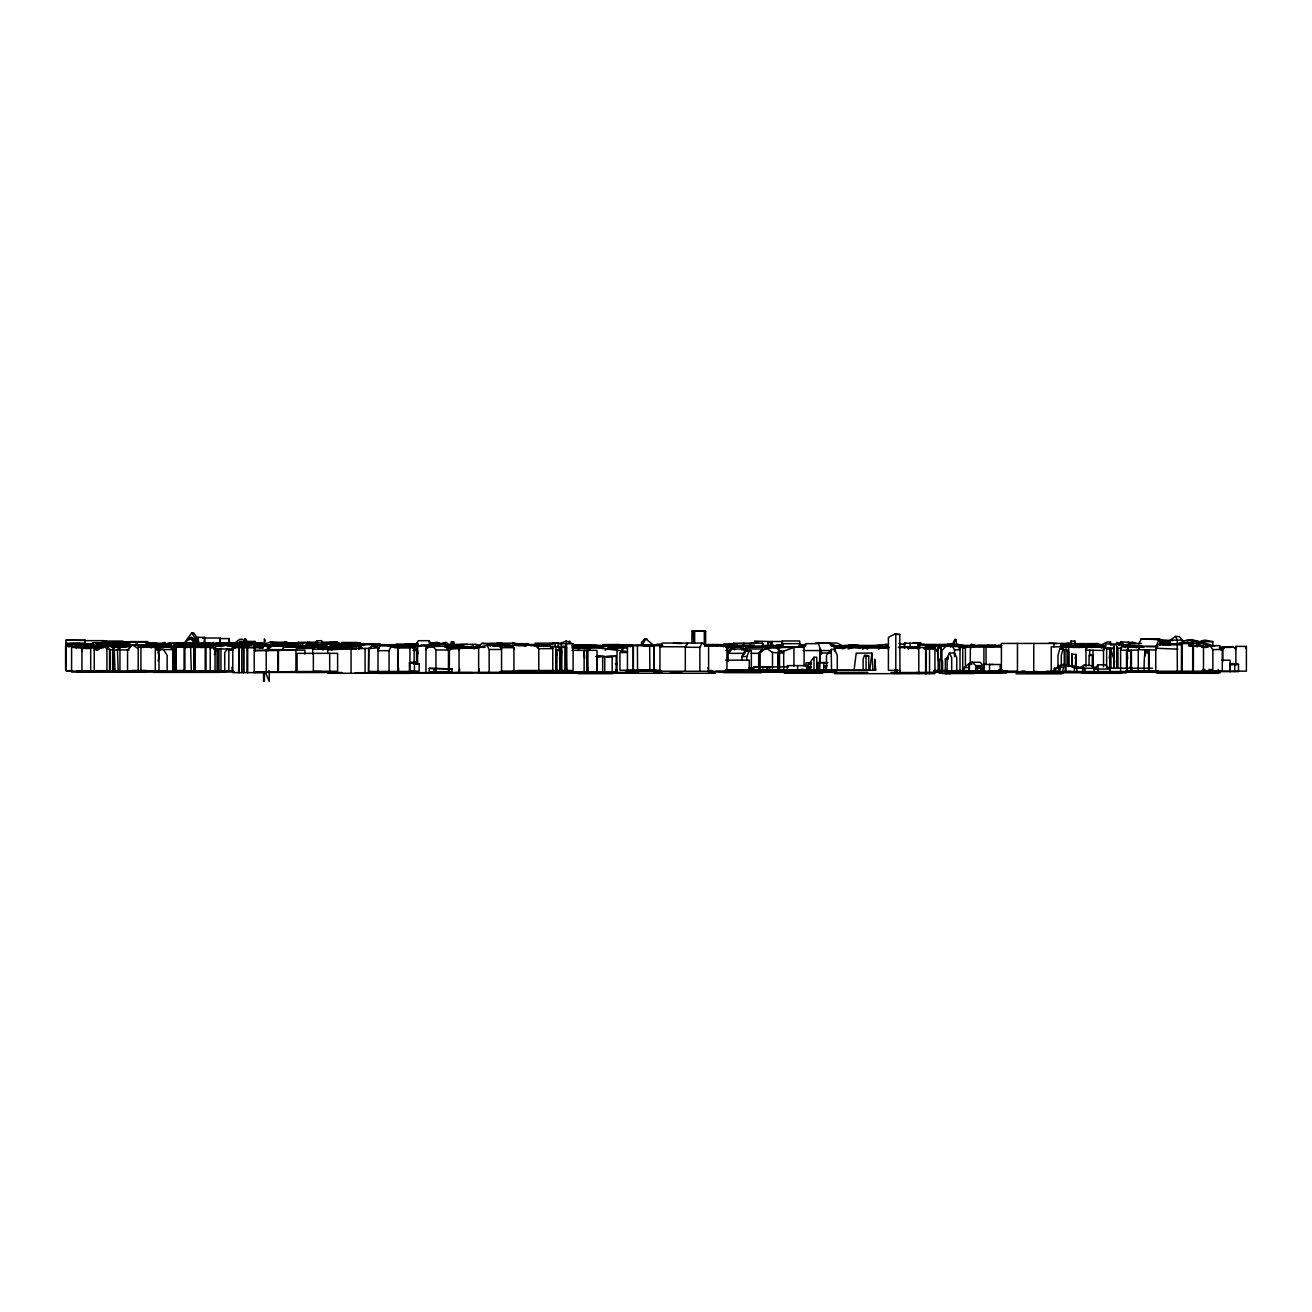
<?xml version="1.0" encoding="UTF-8"?>
<svg xmlns="http://www.w3.org/2000/svg" width="1312" height="1312" viewBox="0 0 1312 1312"><rect width="100%" height="100%" fill="white"/><g stroke="black" fill="none" stroke-linecap="round" stroke-linejoin="round"><path stroke-width="1.5" d="M559.994 670.481L559.994 649.916L555.976 649.916L555.976 670.481L555.976 646.586L548.744 646.308M1092.994 666.922L1092.994 655.032L1089.042 655.032L1089.042 664.938M1114.118 648.571L1110.624 648.62L1110.608 667.628L1110.608 648.522L1114.708 661.92M1117.611 648.538L1117.611 667.611L1117.611 648.161L1120.612 648.177L1122.941 643.995L1128.468 646.816M1130.206 666.512L1131.338 672.236L1131.338 651.228L1126.516 651.228L1126.516 672.236M566.062 666.594L566.489 647.16L565.98 646.16L555.222 646.947L560.388 647.16L559.027 649.916M918.236 647.308L918.351 643.306M84.804 644.077L84.919 640.65L103.845 640.65L103.73 643.848M194.471 651.244L193.782 670.99L193.782 647.374L199.162 647.324M65.862 667.677L65.994 640.207L85.182 640.338L65.994 640.207M65.862 643.405L79.884 643.356L79.753 646.537M84.804 643.421L84.919 640.207M67.125 646.603L67.256 643.356L67.634 645.455L71.488 645.455M743.838 646.882L743.92 643.142L743.625 646.586M762.452 646.652L762.649 643.142L733.703 643.224L733.096 646.455L732.391 644.684M516.797 645.422L516.862 644.159L516.928 645.438M559.519 657.394L560.388 670.481L561.602 651.047M250.986 644.389L242.654 644.422L251.838 644.405M95.645 643.782L126.001 643.077M219.94 642.568L220.301 638.583L229.223 638.583L229.584 644.176M219.875 643.011L220.367 638.009L202.622 638.009M228.846 642.585L229.223 638.583M961.68 671.892L1110.05 671.842L1110.05 669.022L1105.147 664.725L1098.177 664.823L1097.783 671.842M205.279 644.225L204.59 637.37L198.079 637.37L197.407 643.962L197.407 641.83L191.109 637.337L188.912 639.994M203.934 643.864L204.59 637.37M285.721 643.831L286.639 642.224L271.617 642.224M337.2 643.503L337.397 642.109L332.182 642.158L331.362 643.503L339.054 643.503L337.397 642.109M158.178 661.1L158.998 655.328L157.834 652.031M1109.247 658.116L1110.624 648.62L1107.312 648.587M105.813 642.65L106.206 641.06L102.172 641.06M209.182 647.242L212.642 647.128L215.053 648.964L215.053 671.137M479.323 669.022L478.65 672.908L478.65 647.324L487.08 645.324L502.824 645.373M854.063 670.301L856.211 653.163L871.906 653.097L869.741 670.301M459.725 669.087L459.052 672.908L459.052 648.276L478.65 648.276M214.381 654.573L215.053 650.9L218.005 650.867L218.005 671.137M771.964 641.519L772.735 646.603L771.964 641.519L782.182 641.519L782.657 644.946M81.934 650.932L82.426 648.21L84.083 647.439L92.857 647.439M397.487 647.275L392.075 645.947L372.362 645.799L368.672 648.587L368.377 671.449L414.116 671.449M1075.168 658.411L1075.971 654.442L1071.74 654.081L1071.74 666.234M264.368 677.533L263.564 681.322L263.564 671.875M801.386 647.111L805.847 643.651L816.818 643.716L818.262 642.749L819.934 648.341L819.36 670.252M647.013 638.895L644.487 639.223L641.338 642.7L642.191 645.078L645.865 638.895L652.31 644.192M751.35 650.867L746.495 650.867L751.35 650.867L751.35 671.367L741.952 671.367M1064.229 663.577L1064.229 649.473L1059.768 648.997L1057.964 655.524L1057.964 667.595M1063.081 648.997L1061.293 655.492L1061.293 665.578M581.495 645.028L572.918 645.455M805.355 645.307L805.847 643.651M243.294 642.831L244.573 638.632L246.082 639.092L247.246 642.88M938.392 670.498C941.786 665.118 931.684 643.684 943.705 646.324M938.392 649.243L939.326 646.324M933.504 649.243L934.472 646.275L943.656 646.16M1145.343 654.786L1146.934 649.916L1149.181 654.294C1143.375 639.075 1144.064 671.039 1144.261 672.252M1071.691 666.512L1082.826 668.038L1064.458 664.479L1062.31 671.941M1064.458 664.479L1061.605 664.479L1059.243 671.941M168.576 645.307C167.559 647.013 171.101 641.765 166.69 643.848L164.771 646.373L166.591 645.914L156.915 645.914M169.773 647.078L170.888 644.044L170.888 645.996M1155.692 647.948L1159.086 638.731L1160.267 639.272L1160.267 645.242M1139.357 647.078L1138.258 650.047L1120.612 650.244L1122.252 646.291L1144.08 647.144L1128.402 646.816L1128.451 645.291L1129.845 645.635C1124.728 646.439 1139.078 642.995 1136.225 647.849M788.332 666.906L753.892 666.791L753.892 670.596L816.753 670.662L816.753 657.23L813.981 657.263L810.586 661.674L810.586 670.317L868.774 670.317L868.724 656.033L867.216 655.426L864.559 655.426L863.116 659.149L863.116 670.317L866.051 670.137M1082.826 668.333L1084.089 665.151L1090.994 665.578L1096.717 668.333L1077.644 668.234M940.294 658.837L939.294 661.314L939.294 673.171L942.59 673.171L942.59 661.314L940.294 658.837L941.294 661.314L941.294 673.171M947.346 659.067L948.1 657.181L945.329 659.067L945.329 673.745L950.314 673.745M166.263 643.585L147.731 642.749M746.807 660.248L746.807 656.541L749.529 650.129M105.895 642.536L126.313 641.781L125.952 642.536M380.07 645.865L378.004 650.703L389.057 650.637L391.402 645.865L397.7 647.669L397.7 671.449M276.455 645.963L271.026 644.504M315.175 644.044L316.569 640.896L321.555 640.682L323.047 644.044M501.807 643.7L508.794 644.028L510.745 646.094L504.136 646.094M1137.914 646.127L1141.243 638.731L1159.086 638.731M949.429 644.668C959.515 644.848 935.817 644.52 946.362 644.799M1119.12 645.389L1120.71 641.896L1132.945 642.503M845.781 645.914L833.071 646.045M952.315 644.618L954.742 639.42L955.792 639.42L956.924 645.406M953.365 644.602L955.792 639.42M1129.009 646.291L1127.172 650.194L1127.172 672.236M1087.73 646.39L1085.959 650.129L1103.54 650.473L1105.491 646.39L1087.73 646.39L1091.387 647.587M949.396 652.933L947.116 657.656L947.116 672.269L956.76 672.269L956.76 657.656L954.464 652.933L949.396 652.933L951.692 657.656L951.692 672.269M699.87 671.334L699.87 647.341L702.1 643.06L708.595 645.832L704.626 646.111M244.13 646.832L246.066 643.749M1138.258 649.67L1140.079 646.193L1157.692 646.193L1155.774 650.014L1138.258 649.67L1138.258 672.252M694.655 642.814L694.655 631.072L696 631.22L694.966 631.17M124.689 645.324L126.592 641.748L141.188 641.748M780.492 646.718L782.116 643.667L800.189 643.667L803.042 647.702M798.565 646.718L800.189 643.667M1114.118 648.144L1103.54 648.095L1103.54 666.758M1155.774 672.252L1155.774 648.243L1157.66 644.782L1180.406 644.782M1103.54 648.095L1105.803 643.995L1122.941 643.995M1149.181 649.883L1149.181 672.252M1218.454 671.154L1246.4 671.154L1246.4 646.39L1235.871 646.39L1235.051 648.899M1095.848 646.34L1097.422 643.569L1104.852 646.029M105.026 646.668L106.026 644.881L109.503 645.176M110.716 645.75L107.223 646.111L107.797 644.881M1245.432 648.046L1246.4 646.39M927.469 646.619L928.798 645.438L924.763 645.438M685.323 671.334L685.323 646.816L687.554 643.044L685.323 647.226L699.87 647.341M307.172 643.274L307.795 642.175M416.74 643.323L418.413 640.699L429.09 640.699L430.779 643.323M69.028 646.931L70.832 644.159L89.232 645.028L88.314 645.11M450.951 648.653L470.188 648.046L450.951 648.653L449.36 651.08L449.36 672.908M97.203 648.407L99.171 645.389L112.668 645.389L111.372 645.258M743.756 650.572L745.856 647.39L804.092 646.718L804.092 665.938M917.777 649.014L920.483 644.897L948.822 645.127M1219.274 647.898L1220.144 646.603M615.213 646.603L615.82 645.701M841.779 648.456L843.846 645.406L879.827 645.438L885.6 647.357L881.303 646.816M281.916 650.342L284.392 646.701L303.777 647.275M525.981 643.618L524.39 645.93L525.981 645.307L525.981 643.618L527.785 643.618L525.948 646.193M298.841 646.701L296.463 650.194L286.803 650.293M862.738 649.374L863.87 647.751L868.921 647.095L885.157 647.078M1061.966 665.561L1058.423 665.561L1054.258 671.547L1158.496 671.482M425.957 649.686L428.073 646.685L445.539 646.144L448.458 650.014L435.945 649.965L433.058 646.144M878.728 649.374L879.876 647.751L885.059 647.095M255.135 641.535L255.233 643.323L254.79 642.011L239.44 641.535L254.987 641.371L255.397 643.323M644.618 646.439L645.57 645.094L659.395 644.799L645.57 645.094M934.078 649.014L937.03 644.897L938.834 648.259M211.757 644.635L213.348 642.388L210.428 645.389M99.253 648.39L100.975 645.996L120.376 646.209L114.308 645.996M620.806 651.851L623.61 647.948L621.084 651.146M183.401 644.34L191.765 632.794L193.586 632.827L198.358 639.403M227.124 649.26L232.601 650.408L227.124 649.26L224.713 652.572L224.713 671.137M858.802 647.948L862.066 646.668L863.181 647.898C873.202 649.391 854.883 645.406 860.82 647.948L853.604 647.357L848.175 648.948M144.041 646.39L147.567 641.601L148.846 643.749L156.259 643.438L158.85 646.619M746.692 650.129L741.952 656.541L741.952 660.248M128.15 644.422L130.232 641.601L147.567 641.601M295.249 645.504L299.743 645.963L270.108 645.98L267.386 649.637L281.916 649.653L284.655 645.98L289.657 647.357M328.59 647.702C335.642 642.929 323.588 642.929 323.359 647.603M1128.451 646.373L1129.14 645.455M620.707 646.57L621.872 646.488M90.364 645.734L92.758 642.683L109.224 642.683M837.269 670.383L837.269 655.393L834.727 649.391L831.201 649.407L826.478 655.393L826.478 670.383M745.364 652.294L741.952 656.541L746.807 656.541M394.026 646.783L396.191 644.094L407.622 644.143L409.77 646.816M405.474 646.816L407.622 644.143M358.668 649.309L362.62 644.504M167.182 646.8L168.28 645.471M970.29 646.193L971.47 646.193M136.202 645.488L137.432 644.044L135.431 644.044M299.989 646.537L301.12 646.357L298.562 646.75M1220.308 649.637L1222.554 646.98L1232.968 646.652L1235.871 648.899M923.156 645.127L923.779 644.389L930.208 646.193M167.296 646.291L170.068 643.093L176.841 643.093L180.302 646.127M743.51 653.343L747.315 649.014L732.096 649.014L728.291 653.36L743.51 653.343L747.332 648.981L762.518 648.981L758.68 653.392L758.68 671.596M479.536 645.963L481.783 643.372L502.053 643.372M234.914 647.833L237.111 645.373L246.754 645.373M950.724 647.046L951.446 646.242L945.854 646.242L941.934 650.572L941.934 670.908M298.792 646.308L301.153 643.684L302.711 643.716L302.711 645.553M728.291 661.56L727.93 650.326L729.472 652.933L729.472 650.326L732.08 647.472L734.654 649.85M183.959 644.11L189.748 637.796L191.355 637.796L197.144 643.962M961.876 645.996L962.729 648.243L965.402 648.161L964.32 646.226L929.503 645.848L933.357 646.111M1094.241 671.842L1094.241 669.022L1098.177 664.823M129.691 645.799L130.954 644.438M111.094 645.684L112.274 644.438M324.13 647.898L327.672 644.159L338.348 644.159M150.536 647.472L157.03 646.537L160.015 649.588L172.708 649.555L172.708 671.941M740.919 646.078L720.632 645.914M317.914 648.653L331.624 647.931L325.983 647.406M660.936 645.914L661.51 646.586M165.017 642.454L162.212 643.487L162.672 642.749M316.996 646.455L313.994 647.259L321.735 646.472L318.931 647.324M147.846 647.193L144.533 645.028L132.643 645.028L127.559 649.834L127.559 670.711L167.149 670.711L167.149 655.328L163.114 649.096L156.784 649.096L157.243 650.375L158.998 650.391L158.998 670.711M304.794 647.636L307.369 645.291L321.916 646.193M620.461 646.193L628.563 646.127M178.137 642.929L180.302 643.487M906.264 647.324L907.068 646.619L908.462 649.161M725.569 645.914L727.307 644.799L729.636 646.57M725.454 646.34L727.307 644.799M760.14 671.285L760.14 652.851L766.175 647.997L776.524 647.997L783.69 653.064L779.279 652.818L779.279 671.285M234.979 642.946L239.555 639.305L242.638 639.305M605.193 650.211L608.096 647.931L627.612 647.948M210.232 648.964L212.642 647.128M179.072 646.176L180.302 645.242M963.861 672.236L963.861 667.644L970.978 662.314L980.031 662.248L983.459 665.643L983.459 672.236M1067.788 646.504L1071.789 643.569M176.448 643.503L167.05 643.716L167.05 645.799L168.904 643.88L169.478 644.766L170.068 643.093L166.69 643.848L170.265 643.962M1091.404 645.078L1097.242 644.569M767.782 646.373C767.077 640.256 772.145 640.059 769.832 647.882M1128.402 646.816L1129.845 646.34L1128.222 644.323L1125.565 646.209L1128.451 645.291M767.782 643.11L769.734 641.732M1170.271 644.126L1170.271 640.125L1175.568 636.386L1179.193 636.582L1182.456 640.125L1182.456 643.995M1123.712 646.439L1128.222 644.323M165.837 645.848L169.002 644.126M284.802 647.193L289.821 647.21L291.33 644.733L287.197 644.733L287.197 646.652L288.656 647.324M322.572 648.669L323.818 647.816L324.556 648.669L318.308 648.653L321.85 647.669L324.884 648.604M728.439 647.816L732.621 644.979L737.721 645.602M968.994 672.236L968.994 664.462L972.356 662.248L975.767 665.627L983.459 665.643M1079.169 668.333L1084.089 665.151M175.939 644.454L178.53 642.814L190.814 642.831M727.996 647.866L732.621 644.979M242.654 644.356L227.78 644.389M942.016 646.488L944.115 645.307L945.903 646.39M121.54 645.143L124.771 643.306L129.872 643.306M296.463 650.014L296.463 648.374L312.699 648.407L315.864 646.668L318.685 647.029L323.096 650.014L323.096 647.685L328.033 647.685L328.033 650.424L327.492 647.8L325.163 648.243M296.463 648.374L299.595 646.668L302.449 647.029M397.979 667.529L397.979 647.997L400.8 646.504L414.116 646.504L414.116 663.774M440.471 643.979L436.929 642.372L431.484 645.225L431.484 646.652M899.983 673.663L899.77 634.483L894.571 634.172L888.404 637.386L888.404 670.366L899.77 670.366M107.125 646.062L112.635 645.816M261.301 646.488L264.466 644.864L270.961 645.52M988.854 646.062L1001.581 645.553L1000.531 646.291M1000.531 646.062L1001.581 645.553M777.77 648.571L781.968 647.538M84.083 647.439L84.624 648.21L81.934 648.456L90.692 648.456M1165.827 645.11L1162.973 644.651L1169.73 642.864M806.667 666.906L811.095 667.119L808.274 666.906L808.274 664.282L810.226 663.38L810.603 664.61M885.616 646.931L881.598 646.865M263.204 645.52C263.417 640.059 257.529 647.21 254.643 644.946M778.016 651.146L783.69 651.146L793.94 647.538M156.259 643.438L149.929 646.209L149.929 645.061L142.286 645.192M148.846 643.749L144.615 645.602L148.223 645.684M428.827 645.225L436.929 642.372M286.393 643.667L285.163 644.208L298.267 644.29M302.416 646.193L308.648 645.57M571.917 646.062L591.81 645.012L573.557 645.028M559.06 651.047L559.027 647.16L561.831 647.275L561.306 643.962L559.863 643.602L566.161 641.06L573.082 643.979L573.082 670.481L517.715 670.498M1075.889 647.16L1079.284 645.799L1105.803 645.799M749.792 643.733L758.139 641.748M327.246 643.372L330.083 642.257L330.083 643.93M222.532 643.733L227.386 642.552L230.65 643.798M1063.819 644.635L1067.46 643.241L1084.45 644.192L1074.594 644.208M1126.746 644.323L1129.845 646.34L1129.763 643.454L1132.945 642.257L1136.389 643.569M691.916 642.749L691.916 631.17L694.556 630.678M494.657 645.373L492.738 646.062L501.561 646.094M94.251 650.244L104.698 646.488L130.528 646.406L124.624 646.865M114.16 647.767L117.736 646.488L119.95 649.096L119.95 671.99M96.875 650.244L98.925 649.62M558.125 646.16L558.125 642.978L549.843 644.012L558.125 642.978L561.306 643.962M191.65 647.242C206.23 644.061 222.318 644.044 236.816 647.16M397.979 647.997L409.934 647.964L414.116 646.504M214.479 650.112L218.005 650.867M409.918 646.029L416.675 643.667M502.299 645.553L500.856 646.062L500.856 643.7L502.939 643.7L504.907 646.226M585.3 646.062L585.316 647.374L590.925 645.438M717.238 646.357L722.24 645.291M209.198 647.095L200.31 647.472M964.468 646.193L970.552 645.881M825.724 670.252L825.724 666.512L823.772 666.512L827.118 665.381M336.446 642.995L337.348 642.175L321.588 642.175M1177.34 644.225L1179.57 643.47M395.978 647.702L400.8 646.636L397.47 647.702M1178.619 644.258L1170.189 644.241L1187.229 643.47L1192.69 645.865L1189.18 646.209M470.91 646.947L473.222 646.193L474.058 648.964M1230.262 671.613L1230.262 664.708L1233.887 663.626L1231.525 664.38L1237.593 664.184M117.867 647.062L122.082 645.684L130.15 645.766M413.657 646.439L417.101 645.307M725.372 670.153L799.205 670.12L802.255 669.136L805.732 670.481L725.224 670.383M411.017 646.439L418.069 644.176M1131.584 646.258L1136.225 645.668M315.897 647.488L311.666 646.308L296.118 646.291L299.71 647.275L303.728 645.848M437.568 645.045L446.178 642.437L449.18 644.7M492.738 643.946L494.608 643.372L497.182 645.57L494.952 645.57M492.344 643.372L490.426 643.946L490.426 646.094L488.49 644.028L481.783 643.372M264.729 646.078L267.861 645.471M280.194 646.078L282.884 645.307M407.983 645.635L414.805 643.667L418.643 644.832M409.41 662.757L415.707 662.298L419.168 664.085L419.168 671.137L409.41 671.137L409.41 662.757L415.707 662.298M959.925 646.275L973.914 645.652L973.914 646.8M430.582 646.078L446.178 642.437M270.994 643.323L274.388 643.323L271.026 642.142L266.074 643.323L255.397 642.962M1182.342 641.388L1188.229 639.748L1206.745 644.946L1210.91 644.93L1192.378 639.748L1187.081 640.961M973.914 645.652L960.04 646.488M163.902 647.292L170.052 645.619L155.997 645.619L149.929 647.275L163.902 646.603L153.717 647.406M151.323 647.554L153.16 647.062M518.273 645.012L523.242 643.7L515.764 643.7M843.764 648.03L841.845 648.522L844.584 648.522M221.712 643.667L224.221 642.716L224.221 643.585M121.639 647.029L129.724 644.75M142.746 646.324L149.929 645.061M823.772 666.512L827.396 665.61M315.454 645.865C334.166 644.684 308.238 647.193 317.635 645.34L323.506 646.226M324.048 645.881L326.262 645.34M853.604 647.357L856.441 646.668M1190.328 643.257L1193.592 642.47L1182.391 642.47L1174.683 644.258M453.558 647.357L456.707 646.603L460.807 648.112M495.985 646.16L499.478 645.324L501.561 649.473L489.163 649.489L487.08 645.324M644.487 639.223L645.865 638.895M608.916 648.44L612.31 647.636L617.673 648.768L608.866 648.784M286.721 642.814L307.516 642.946M1102.228 647.439L1105.327 646.734M271.404 646.8L267.189 647.718L270.272 647.718M221.81 643.142L223.352 642.716M328.853 648.292L333.756 647.702L333.756 649.128M974.882 645.914L972.881 646.488M949.314 644.93L951.331 644.504M878.335 647.62L888.322 645.52M904.411 643.716L906.28 643.323M259.94 646.127L270.616 645.061M307.877 644.307C319.767 640.305 331.838 646.701 344.138 644.143L336.61 642.568L331.723 643.585M1193.346 646.094L1198.61 645.012L1203.498 645.98L1203.498 671.186L1125.499 671.301M730.194 647.472L733.392 646.816M1201.644 647.39L1210.058 645.668L1219.602 645.668L1222.292 649.473L1222.292 670.793L1201.989 670.793M1190.525 640.272L1199.02 641.666L1212.796 641.683L1212.796 645.75M1201.185 640.896L1205.023 640.125L1212.796 641.683M333.756 647.702L329.132 648.686L337.479 647.669L342.202 649.128M190.634 647.275L191.306 670.99M307.533 647.439L310.649 646.996L309.829 646.488M302.613 647.374L305.45 646.832M542.709 646.308L546.596 645.57M318.357 648.554L323.096 647.685M184.074 647.275L191.306 647.144M873.628 645.865L887.06 644.192M1219.98 648.259L1226.015 647.177M986.378 646.258L992.298 645.209M643.274 646.226L654.393 645.537L650.637 646.193M150.667 647.603L156.358 646.603M989.888 646.127L995.349 645.209M293.084 646.75L302.859 646.078M348.631 644.832L369.689 644.258M787.216 647.456L791.005 647.39M775.359 647.456L790.759 646.898M725.224 670.875L753.006 670.875L753.006 667.874L749.644 668.382L749.644 670.875M303.302 646.242L307.877 645.553M1101.768 646.144L1105.672 645.57M271.469 642.634L274.388 643.323L270.01 642.29L294.085 643.7M1110.674 644.832L1116.528 644.815M847.88 647.341L867.97 646.767L864.001 647.341M368.672 648.587L379.316 647.636M1189.607 645.192L1193.395 644.733L1193.395 671.186M1188.639 645.209L1193.395 644.733M826.757 671.514L830.43 671.088M233.716 647.029L235.898 646.865M238.636 672.63L239.014 647.423L239.014 672.63M616.181 656.213L606.406 656.656L616.181 656.213L616.181 671.793L521.028 671.924M506.137 645.619L537.067 644.979L538.773 648.718L538.773 670.858M530.966 645.619L537.067 644.979M199.162 647.062L193.782 647.374M899.671 647.144L919.581 646.98M79.901 645.914L88.068 645.881L86.444 645.799M609.375 647.816L623.2 647.308M649.096 644.815L623.118 645.176M993.692 645.865L1000.22 645.225M1230.262 664.708L1238.495 664.348L1238.495 671.613L1217.29 671.613M960.4 646.242L964.369 645.865M1105.229 646.783L1087.812 647.046L1105.557 646.816M879.466 647.57L885.092 647.062M463.562 647.538L469.237 647.029M475.846 647.538L479.634 647.193M881.123 647.029L886.994 646.504M175.972 647.259L183.401 646.652L163.328 647.259L210.232 647.324L210.232 671.137M308.435 646.176L326.786 645.766L289.952 645.635M266.156 650.539L275.487 649.817L266.156 650.539L266.27 672.416M258.185 646.078L265.959 645.504M577.854 646.045L592.909 645.783L588.006 646.144M97.203 647.997L93.972 648.226L98.99 648.226M238.636 647.456L263.351 647.849L259.481 647.833M255.512 645.98L257.136 645.865L253.331 645.865M454.214 647.505L468.958 647.357M982.606 646.176L1001.154 645.996M218.579 646.012L215.43 646.012L221.794 645.619M229.239 645.98L234.815 645.619L227.37 645.619M370.935 648.308L327.656 649.588L339.89 649.309M838.089 647.833L846.945 647.259M840.336 647.833L843.288 647.784L834.448 647.751M816.753 670.137L813.407 670.137M804.092 646.718L782.526 647.538M277.947 650.539L287.213 649.834L254.233 650.539L277.947 650.539L277.947 671.777M172.708 649.555L169.74 646.537L148.715 646.98M197.308 644.815L200.867 644.651M252.002 642.946L216.496 643.323L252.002 642.946L256.939 646.472M1227.835 646.865L1232.968 646.652M121.819 646.308L119.982 646.373M958.088 646.406L952.479 646.406L954.529 649.932L960.007 649.702L958.088 646.406L945.854 646.242M260.334 646.144L263.089 646.029M847.585 647.193L843.337 647.357L849.012 645.078L858.064 645.078M998.842 669.743L1002.384 669.596M998.842 670.858L1002.384 670.711M355.191 643.011L360.39 642.814M519.158 644.602L534.033 645.553M993.528 671.072L990.38 671.186L1003.04 671.219M226.353 643.536L241.752 643.028L225.549 643.52M213.971 644.454L227.616 643.979L230.617 645.816M164.131 644.323L168.969 644.29M1003.368 671.219L1007.354 671.104M960.007 670.908L960.007 646.078L960.958 646.062L959.859 645.947M1224.112 647.505L1220.504 647.587L1223.046 647.587M1225.916 647.472L1231 647.406M112.734 670.678L112.734 649.128L114.242 649.096L115.013 670.678M921.254 643.306L912.955 643.175M69.716 643.405L84.804 643.142M1222.292 649.473L1212.846 649.62L1210.058 645.668M732.391 643.864L730.161 644.094M1086.221 644.438L1090.338 644.372M356.192 644.766L364.966 644.651M544.562 645.996L545.972 645.98M546.956 645.996L548.482 645.98M630.022 646.865L630.022 645.422L632.302 645.406M103.123 644.733L107.141 644.684M245.574 644.799L254.676 644.7L257.185 647.128M974.39 646.094L971.979 645.865M1221.718 660.248L1230.066 660.166L1230.066 671.613M658.444 644.897L662.216 644.864M453.083 647.046L454.542 647.029L445.604 644.487L433.403 644.487L439.848 646.324M1049.026 643.077L1056.521 643.503M936.522 651.096L938.244 651.08L935.226 648.686L929.634 648.62M176.448 643.782L183.04 644.914M228.288 644.504L223.516 644.52M233.716 647.095L237.357 647.078M239.014 647.423L232.782 647.423L232.782 672.63L263.351 672.63M119.95 649.096L117.408 649.112L118.195 670.678M726.356 645.783L729.374 645.766M968.994 664.462L971.815 664.479M67.634 645.373L71.488 645.356M75.342 645.34L79.901 645.324L79.884 643.388M285.655 644.044L290.887 644.963L285.967 643.733M510.745 645.701L508.794 645.701L512.976 645.701L517.518 643.798L512.402 643.175M1095.159 646.439L1091.666 646.439L1098.095 646.193M104.698 646.488L106.912 649.096L113.488 650.014L113.488 670.678M884.108 648.194L878.876 648.21L888.749 647.062M1058.423 665.561L1058.882 667.004L1062.343 666.988M963.861 667.644L969.388 667.628M1074.38 667.644L1085.024 668.595L1085.024 672.072L1074.38 672.072L1074.38 667.644L1085.024 668.595M694.655 631.072L705.626 631.22L705.626 644.864M115.62 642.782L102.123 642.864L105.616 642.831M120.278 643.06L127.1 643.044M88.658 644.536L92.644 644.52L88.74 644.75M312.535 643.962L309.566 643.962L309.566 642.372L312.535 643.421M157.866 644.668L161.261 646.652L161.261 645.52M917.072 643.093L920.466 643.306L904.411 643.241M968.207 645.635L965.501 646.472L967.288 646.472M1099.374 647.029L1104.72 647.374M907.724 648.341L919.794 648.325M410.984 662.298L414.428 664.102L419.168 664.085M627.136 671.055L626.201 671.055L640.65 671.055M691.916 631.17L705.626 631.22M191.109 637.337L198.702 641.83L197.407 641.83M195.931 637.632L198.866 637.632M1170.271 640.125L1182.456 640.125M754.384 641.109L771.964 641.568M1159.152 640.24L1170.32 641.617M126.296 642.027L146.928 642.044M1110.674 642.011L1107.066 642.011L1099.407 645.93L1060.063 646.193M141.942 642.175L109.486 642.355L111.454 645.307M298.267 646.291L298.267 642.372L317.635 642.175M341.596 642.47L357.044 642.47L360.39 643.618M181.466 643.11L217.808 643.11M429.614 643.208L439.881 642.978L431.32 643.208M496.625 643.175L514.55 643.208L518.699 644.618L516.223 644.618M535.05 643.208L558.125 643.044M702.1 643.06L662.15 643.044L659.952 646.718L685.323 646.816M815.441 643.028L837.187 643.028L843.288 646.094M1187.065 643.142L1200.398 643.766M249.1 643.274L262.351 643.274M349.746 643.421L373.756 643.946M1069.903 643.438L1001.4 643.438L1001.4 671.744M1129.763 643.454L1141.473 643.454M167.05 643.716L170.347 643.716M272.47 643.733L288.919 644.323M285.622 643.569L297.84 643.667M1061.113 643.749L1097.422 643.569M66.059 644.028L66.158 670.629L72.226 670.629M341.038 644.077L351.846 644.077M366.622 643.946L380.267 643.946M488.49 644.028L508.794 644.028M733.998 643.897L723.814 643.897L724.831 645.914M119.507 644.208L121.606 644.208M200.834 644.077L205.492 644.077M285.655 643.913L288.919 643.913M460.184 644.471L475.649 644.29L476.961 645.701M656.804 644.192L660.887 644.192M728.816 644.094L734.917 644.094M1060.785 644.208L1070.641 644.208M1159.48 644.307L1165.45 644.307M104.878 644.569L112.848 644.569M125.148 644.586L115.292 644.586L119.195 644.897M169.15 644.389L156.522 644.389L165.952 644.93M178.99 644.553L196.521 644.946M194.307 644.553L209.854 645.143L206.082 645.143M251.838 644.422L218.087 643.684L218.202 645.078M337.61 644.405L348.336 644.422L352.288 648.653M348.861 644.569L357.618 644.569M358.865 644.602L402.128 644.733M407.999 644.405L417.708 644.405M449.294 644.389L467.794 644.405M619.116 644.487L602.782 644.7L632.04 644.733M919.728 644.389L923.779 644.389M924.288 644.438L953.562 644.438M1162.973 644.651L1170.78 644.651M110.405 644.815L142.68 644.75L146.058 647.029M203.163 646.275L201.802 644.733L181.515 644.668L187.354 644.733M349.222 644.651L346.598 643.438L349.828 644.881M392.042 644.733L407.064 644.733L410.492 645.963M515.813 644.635L536.788 644.733M1060.801 644.815L1070.674 644.815M1074.61 644.815L1080.53 644.815M1118.365 644.815L1121.317 644.815M180.679 644.996L176.94 644.996L184.041 644.651L185.32 647.849M223.68 645.143L204.393 644.782M307.123 645.028L305.319 645.028L305.319 646.947M325.983 644.963L312.404 644.963L317.242 646.308M539.609 645.012L545.169 645.012L546.3 646.111L538.838 644.372M723.47 645.11L727.406 647.718L723.47 645.11L723.535 646.882M742.822 645.143L754.416 645.143M782.559 645.078L776.72 645.078L782.149 645.602M800.058 645.078L803.961 645.078L804.19 646.406M987.526 644.914L988.772 644.914M161.425 645.389L163.541 645.389M326.163 645.701L320.636 645.717L323.506 646.291M517.518 645.307L525.981 645.307M704.626 645.291L726.93 645.291L726.93 671.334M736.245 645.307L744.298 645.307M801.156 645.274L805.125 645.274M937.145 645.324L948.838 645.324M960.646 645.389L996.054 645.406M75.342 645.455L88.855 645.438M112.898 645.504L89.167 645.602L94.3 647.505M204.902 645.701L215.447 645.701M250.625 645.57L237.078 645.57L232.782 647.423L236.078 647.439L233.634 647.456M255.233 645.504L287.525 645.504M407.097 645.684L410.574 645.684M446.326 645.471L462.726 645.865L466.318 647.128L454.542 647.259L446.802 645.668M518.043 645.619L525.112 645.635M627.234 646.193L588.088 645.668L603.766 645.947L597.534 645.668M662.74 645.701L627.448 645.701L627.448 670.399L660.707 670.399M720.19 645.635L736.918 646.16L720.813 646.16M741.1 645.668L744.937 645.668M762.01 645.471L781.936 645.537M800.418 645.537L805.568 645.537M830.972 645.602L834.858 645.602M924.878 645.701L938.047 645.16M1124.86 645.668L1134.519 646.16M88.74 645.816L78.704 645.816L82.672 646.242M99.827 645.898L94.89 645.914L99.679 644.733L103.664 645.684M215.43 645.98L223.958 645.98M258.89 645.898L268.091 645.898M427.925 648.046L425.957 645.848L417.544 645.848L417.544 664.348M476.305 645.898L480.389 645.799M762.206 645.799L783.313 645.799M801.566 645.914L805.814 645.832M834.891 645.766L863.493 645.832M872.956 645.783L878.4 645.783M958.957 645.734L994.037 646.439M986.903 645.898L1000.859 645.865M1124.204 645.947L1142.44 646.472L1138.636 646.472M1211.156 645.914L1214.846 645.914M65.6 669.628L65.6 646.029L72.127 646.029M75.407 646.029L92.873 646.914L89.068 646.914M169.773 645.996L174.25 645.996M231.125 646.029L245.967 646.029M254.725 646.062L277.422 646.045M284.245 646.209L305.106 646.012M317.832 646.012L321.571 646.012M421.529 645.996L392.354 646.144L395.306 647.849M473.222 646.193L468.384 646.947L479.47 647.029M534.263 645.98L550.417 645.98M704.839 646.144L717.172 646.078M782.608 646.111L738.935 646.045L741.739 648.702M831.25 646.144L867.183 646.012M958.892 646.111L982.163 646.094M1099.768 646.078L1103.31 646.078M1128.205 646.16L1138.964 646.16M66.158 646.406L76.26 646.406M99.105 646.504L89.921 647.029L99.646 647.029M284.179 646.373L287.705 646.373M291.231 646.373L294.741 646.373L289.919 646.094M303.712 646.472L314.798 646.488M409.508 645.996L418.626 646.504M626.923 646.39L623.741 646.39L623.741 645.537M726.717 646.488L740.034 646.439M934.472 646.275L952.233 646.324M1061.375 646.455L1074.413 647.472M1079.596 647.259L1072.576 646.39L1079.596 647.374M1193.395 645.996L1207.893 646.308M138.203 670.711L138.203 646.783L169.74 646.537M232.618 646.57L236.488 646.57M428.073 646.685L433.419 646.685M769.701 646.57L781.23 646.57M899.163 646.619L907.068 646.619M125.181 647.062L111.569 646.865L117.457 646.406L119.95 649.916L129.117 649.932M233.028 647.029L237.636 647.029M289.821 647.21L291.362 647.095M294.429 646.75L329.164 647.275L309.911 646.849M726.061 646.98L739.033 646.98M1076.939 646.816L1051.273 646.816L1051.273 671.744M1202.842 646.914L1208.565 646.914M1222.554 646.98L1225.113 646.98L1222.866 649.637L1221.062 649.637L1220.308 646.455M145.829 672.006L71.586 672.056L71.586 647.259L84.575 647.259M93.365 648.194L97.957 648.538L90.692 647.21L90.692 672.056M149.322 647.128L160.031 647.128M232.814 647.078L237.636 647.078M361.964 647.39L347.91 645.57L361.194 646.488M478.65 647.324L485.03 647.324M566.489 647.16L556.665 646.685M585.3 647.177L573.918 647.308L578.986 648.915M608.243 647.111L614.295 647.111L611.95 648.505M746.298 649.834L740.69 647.144L728.57 646.275L728.586 647.816M769.455 647.16L781.493 647.177M845.059 647.357L864.411 647.357M959.548 647.095L1001.499 647.095M1068.706 647.242L1085.959 647.242L1085.959 666.529M445.473 647.456L450.41 647.456M585.316 647.308L590.466 648.948L585.316 647.374L602.536 647.39L608.178 645.438L610.277 648.472M726.044 647.472L732.08 647.472M889.388 647.521L834.563 647.521L834.563 651.539M898.408 647.521L934.931 647.521L934.931 673.663L834.563 673.663L834.563 669.645M1082.482 647.374L1073.856 647.374L1073.856 646.39M93.874 647.816L103.353 647.816M513.943 647.669L510.384 645.619L497.986 645.619L501.561 647.669L513.943 647.669L513.943 671.76L499.823 671.76M571.999 647.636L589.596 648.325L572.344 648.325M863.87 647.751L879.876 647.751M888.158 647.718L884.665 647.718L888.47 648.768M94.694 648.128L98.728 648.128M71.586 647.259L82.426 648.21M935.226 648.686L923.681 648.62L929.273 648.686M1110.624 648.587L1106.639 648.587L1106.639 667.628M213.577 648.964L232.782 648.964M312.699 649.194L335.839 649.194M1065.967 671.941L1065.984 649.112L1068.608 652.031L1068.608 665.774M268.878 649.374L265.68 649.686M766.077 649.325L762.403 649.325L758.68 653.278L751.104 653.392M1220.882 649.44L1222.866 649.44L1222.866 661.379M1064.229 649.473L1059.768 648.997M572.016 650.342L597.009 650.342L597.009 671.793M587.924 650.555L584.119 650.555L584.578 658.28M725.454 650.342L729.472 650.326M803.059 650.572L831.496 650.572M627.431 652.54L619.936 652.54L619.936 670.252L656.197 670.252M830.004 653.048L819.934 653.048L819.934 662.626M1071.74 654.081L1072.347 666.234M597.222 671.793L597.222 656.328L602.684 656.328L604.734 656.59L604.734 671.793M864.559 655.426L868.724 656.033M945.329 659.067L948.297 659.067L947.543 657.181M725.52 660.166L749.3 660.166L749.3 670.744L725.52 670.744M827.675 662.544L817.753 662.544L817.753 670.252M811.406 662.708L806.011 662.708L806.011 666.48M816.818 662.708L827.61 662.708M1230.262 663.626L1233.887 663.626M615.344 663.888L617.001 663.888M808.274 664.282L811.357 664.282M1233.887 664.348L1238.495 664.348M1065.524 665.561L1077.906 667.004L1072.068 667.004M762.944 670.596L762.944 666.791L766.831 667.152L753.892 666.791M808.012 670.662L808.012 667.119L811.128 667.119M979.113 667.611L982.327 667.611L982.327 672.187M397.7 667.906L398.602 667.906L398.602 671.449M748.939 667.874L753.006 667.874M980.9 668.021L979.113 666.562L980.736 666.562L980.736 672.236L980.736 666.562L975.767 666.545L977.506 668.021L984.279 668.103L984.279 664.495M429.221 668.382L452.033 668.874L452.033 671.678L429.221 671.678L429.221 668.382L452.033 668.874M1058.472 668.234L1054.274 668.234L1054.258 671.711M1107.033 668.234L1152.51 668.234M1094.241 669.022L1110.05 669.022M615.344 669.989L617.001 669.989M806.011 670.252L875.776 670.301L874.694 659.231L874.694 670.301M132.168 670.514L146.058 670.514M175.726 670.448L184.27 670.448M934.078 670.514L947.051 670.498M955.218 670.498L965.78 670.498M94.251 670.678L119.95 670.678M512.976 670.776L552.762 670.744L552.762 646.324M638.501 670.629L661.33 670.629M935.226 670.826L947.51 670.826M66.338 671.137L114.39 671.137M232.782 671.137L174.25 670.99L174.25 643.798M501.118 671.088L536.198 671.088M755.45 671.039L769.8 671.039M802.042 671.121L834.842 671.104M941.114 671.121L979.31 671.088M1126.45 671.088L1157.906 671.121M1201.579 670.957L1216.765 670.957M116.145 671.268L233.634 671.318M313.355 671.301L337.61 671.301L337.61 653.343L297.07 653.36L297.07 671.482M627.021 671.137L735.868 671.35M759.96 671.186L835.596 671.318M933.914 671.137L1016.866 671.236M1046.336 671.219L1057.587 671.219M1067.837 671.383L1070.887 671.383M76.408 671.416L233.536 671.514M289.919 671.596L321.276 671.482M716.04 671.416L835.924 671.514M940.671 671.498L946.296 671.498M972.126 671.613L1026.492 671.646M1034.348 671.514L1037.251 671.514M1050.436 671.416L1053.454 671.416M126.641 671.941L186.96 671.744M210.543 671.695L233.798 671.695M254.233 671.777L304.909 671.76M312.699 671.711L328.672 671.711M713.564 671.76L751.087 671.744M772.342 671.695L834.58 671.678M1125.696 671.695L1158.02 671.793M155.521 672.138L225.631 672.072M719.189 672.039L836.056 672.187M953.447 672.088L1003.336 672.088M1005.074 672.154L1014.701 672.154M1155.577 672.072L1156.594 672.072M153.602 672.367L219.744 672.367M253.528 672.416L296.545 672.416M369.59 672.416L417.183 672.416M454.723 672.449L627.513 672.433M795.056 672.351L829.742 672.351M832.48 672.433L867.757 672.433M916.678 672.449L939.753 672.285M960.515 672.466L1002.696 672.466M1008.059 672.367L1015.8 672.367M1059.981 672.466L1100.424 672.466M1174.027 672.252L1120.612 672.236L1120.612 648.177M296.463 672.531L342.202 672.531M355.224 672.728L472.238 672.58M477.584 672.613L507.416 672.613M523.685 672.63L589.596 672.761M603.405 672.695L635.32 672.695M723.519 672.662L761.337 672.712M891.012 672.515L917.301 672.515M1025.623 672.515L1047.009 672.515M1056.75 672.515L1112.264 672.646M1155.954 672.613L1194.953 672.613M360.866 672.843L501.561 672.908L501.561 647.669M585.021 673.007L638.649 673.007M653.606 672.925L662.101 672.925M670.317 672.843L681.863 672.843M1085.959 672.859L1126.532 672.859M1158.086 672.794L1220.144 672.794M327.656 673.286L365.08 673.286L365.08 648.276M369.115 673.269L456.724 673.22M500.397 673.056L577.854 673.056M632.302 673.236L715.368 673.286M784.248 673.253L822.739 673.253M972.094 673.056L1006.616 673.056M1042.548 673.22L1063.294 673.22M1082.17 673.302L1121.694 673.302M1157.397 673.22L1218.29 673.318L1218.29 669.382M378.02 673.368L410.476 673.368M942.59 673.532L947.28 673.532M949.429 673.532L974.504 673.532M578.215 673.679L612.524 673.679M1016.062 673.843L1061.654 673.843M894.571 634.172L899.77 634.483M572.901 643.815L559.863 643.602M722.24 644.618L707.299 644.504M146.944 644.422L150.913 644.422M192.897 644.405L206.738 643.011L210.281 643.946M1123.203 645.389L1129.763 645.389L1128.517 641.896M801.058 645.619L804.19 645.619M318.816 645.799L326.327 645.881M256.02 646.078L264.909 645.176L269.698 646.226M555.222 646.947L560.388 646.947L555.976 646.586M559.027 647.16L561.848 647.16M121.639 646.767L125.968 646.783M243.474 647.341L233.995 647.324L243.474 647.406L243.474 672.63M573.328 647.898L597.747 647.915L627.054 651.49M767.766 670.662L767.766 667.021L763.174 667.152M977.506 668.021L977.506 672.236L973.963 672.236M557.338 643.224L553.254 643.044M830.726 645.225L833.481 645.356M978.112 645.471L989.609 645.504M107.174 642.782L126.05 642.847M193.454 643.716L205.672 643.749M1064.885 646.193L1074.413 646.455L1068.28 645.996M208.46 644.7L215.381 643.831M299.71 646.455L301.662 646.472L298.857 646.176M834.252 647.767L837.843 647.784M840.057 647.751L843.665 647.767M305.712 646.832L310.649 646.849M75.342 646.144L79.212 645.455M283.359 646.636L287.197 646.652M84.509 646.947L93.742 646.964M444.522 646.603L448.458 647.734L460.807 647.784M115.013 650.014L118.195 650.014M1202.776 647.374L1206.597 647.39L1206.597 646.537M339.792 644.422L341.186 644.422M84.804 643.749L92.365 643.782M260.891 644.914L258.792 644.897L258.792 646.832M445.063 646.8L451.197 647.013L451.197 641.83L454.018 641.83L454.018 647.603M433.649 647.029L421.103 644.93L433.206 644.93L438.159 646.094M284.802 646.718L292.986 646.75M409.934 644.733L411.164 644.75M1145.868 646.701L1157.397 646.8M1081.465 643.815L1083.286 643.667M769.488 646.16L782.116 646.291M207.099 642.552L211.708 643.766M155.177 644.241L170.281 644.389M195.947 644.668L201.802 644.733M1131.879 647.111C1129.37 644.553 1125.007 650.9 1128.533 650.244M536.132 644.356L540.741 644.405M527.9 644.405L523.308 644.356L550.417 644.963M405.359 643.749L415.773 643.897M413.149 650.391L416.56 650.44L416.56 663.577M1189.18 645.799L1192.69 645.865M1140.259 647.029L1130.632 646.98M480.372 645.291L476.092 644.454M310.796 645.11L315.782 645.225M358.799 647.62L361.768 647.702M1065.984 649.112L1068.608 652.031M673.564 643.257L681.469 643.536M100.975 645.996L107.026 646.209L108.42 647.734M254.544 645.52L266.303 645.963M254.085 645.783L260.399 646.029M237.111 645.373L246.279 645.717M1155.774 648.243L1177.93 649.145M262.826 645.98L264.319 646.029M1158.808 643.995L1168.615 644.405M766.175 647.997L772.489 652.458L779.508 652.999L779.508 671.285M1021.982 671.072L1025.18 671.219M145.206 646.586L148.354 646.734M267.91 645.98L271.469 646.144M357.192 642.896L359.685 643.011M406.425 645.389L410.344 645.586M99.04 648.046L95.432 648.259M622.232 644.782L628.399 645.11L615.23 644.782M263.532 645.684L271.781 646.193M293.248 643.569L298.546 643.848M264.073 645.504L271.026 645.881M221.531 645.094L215.709 644.782M285.967 643.93L290.887 644.307M274.798 645.504L281.654 645.881M977.506 672.17L974.947 672.236M65.6 646.029L69.569 646.258M247.296 642.667L249.706 642.814M306.106 646.176L310.829 646.472M109.7 645.635L106.534 645.389L110.241 645.619M99.171 645.389L102.352 645.635M991.659 664.446L992.987 664.495M989.133 664.495L990.462 664.495M526.096 644.52L530.146 644.848M539.281 644.52L545.169 645.012M86.756 646.094L76.178 645.225L76.178 648.112M730.161 643.897L732.572 644.094M583.955 645.225L592.106 645.98M1095.077 646.258L1103.277 646.816M572.294 645.652L578.018 646.242M264.466 645.98L270.157 646.603M96.219 645.504L100.106 645.93M767.766 667.021L766.831 666.922L766.831 670.596M272.109 645.504L273.109 645.602L272.601 644.504M981.688 646.094L978.588 645.734M284.392 646.701L313.174 647.472M563.93 647.16L564.882 647.275L564.882 670.481M569.178 641.207L570.13 641.322M92.775 646.586L76.408 646.029L80.901 645.996M431.32 642.88L432.107 645.488M597.222 656.328L599.158 656.59M960.007 646.078L962.729 646.472L962.729 670.498M1188.705 645.307L1191.837 645.766M408.885 644.422L412.148 644.914M583.66 645.734L586.743 646.242M720.468 645.012L723.568 645.52M294.085 643.585L284.54 642.011M1078.89 647.472L1072.576 646.357M818.262 642.749L829.578 642.831L836.728 648.358M830.037 644.52L839.516 646.275M596.845 645.537L600.289 646.193M1173.026 640.584L1141.243 638.731M974.504 644.914L971.06 644.356L973.602 644.914M1064.212 665.004L1067.952 665.758M1158.529 640.896L1171.173 643.454M956.596 646.16L947.346 644.29L957.514 644.29L968.207 646.455M804.518 645.783L803.6 645.602M138.203 646.783L141.335 647.472M1159.693 641.732L1168.877 643.766M898.868 643.323L904.558 644.586M143.795 647.488L140.909 646.783L140.909 670.711M241.342 645.028L224.549 644.241L227.812 645.045M186.73 647.128L187.747 647.39L183.155 647.128M387.729 645.799L394.486 647.505M270.108 645.98L271.584 646.39M254.085 645.488L257.3 646.373M619.362 646.373L616.017 645.406L583.217 645.422L583.545 646.258M606.849 645.406L610.195 646.373M1116.627 642.404L1120.432 643.618M372.362 645.799L378.004 647.636L378.004 671.449M1122.252 646.291L1125.762 647.439M920.434 643.749L927.223 646.012M271.026 642.142L274.388 643.323M298.267 642.372L301.235 643.454M307.369 645.291L313.798 647.685M1140.079 646.193L1143.359 647.472M1120.71 641.896L1122.039 642.421M661.838 646.193L659.641 645.324L660.526 645.668M157.014 643.618L163.229 646.144M597.911 645.701L593.254 645.438L591.827 646.652L593.122 645.225L600.962 646.127M435.387 642.372L436.552 642.978M409.278 646.144L416.56 650.44M132.643 645.028L138.203 648.653M736.688 644.979L739.492 646.865M726.881 644.799L728.324 645.914M163.557 643.602L162.737 642.929L164.722 645.406M270.108 647.144L267.386 644.897L254.872 645.094L257.48 647.226M693.195 630.711L693.671 642.913M158.998 650.391L155.292 646.8L155.292 670.711M70.832 644.159L73.505 646.849M189.748 637.796L195.619 644.061M808.012 667.119L811.095 670.662M112.734 649.128L113.488 650.014M414.625 646.504L417.544 650.047L418.02 653.786M291.33 644.733L292.461 646.176M178.924 646.275L176.841 643.093M301.678 645.848L302.678 647.275M630.022 645.422L630.777 646.57M457.79 648.046L459.052 649.981M819.934 648.341L821.361 650.572L821.361 654.344M92.758 642.683L94.595 645.668M332.182 642.158L332.986 643.503M191.765 632.794L197.718 642.7M163.278 642.454L164.886 645.225M170.773 646.652L172.708 650.194M1146.344 649.916L1148.59 654.294L1148.59 672.252M961.729 646.472L962.729 648.456M727.717 646.308L728.537 647.915M179.154 643.503L178.711 642.421M1060.965 646.734L1061.654 648.161M964.353 646.275L965.402 648.456M512.238 644.979L513.943 648.735M740.69 647.144L742.034 650.162M1175.568 636.386L1177.192 640.125L1177.34 671.186M265.057 671.613L269.255 681.322L269.255 671.875M1117.611 648.505L1116.758 646.111L1116.955 667.611M244.573 638.632L245.59 641.962M232.601 648.964L231.634 645.34M231.765 667.414L232.601 671.137M566.161 641.06L566.768 670.481M104.222 642.864L103.894 641.076L122.918 641.076L123.213 642.864M1110.428 642.404L1110.854 644.815M871.906 653.097L872.972 670.301M707.988 667.447L708.595 671.334M555.976 649.916L556.813 655.524M782.608 644.766L782.083 640.978L799.664 640.978L800.074 644.733M587.235 666.004L587.924 671.793L587.924 650.342M733.703 643.224L734.113 646.914M316.569 640.896L316.897 644.044M255.053 641.634L255.233 643.323M198.079 637.37L198.522 641.83M196.57 645.52L196.734 647.488M1127.172 651.228L1127.664 658.87M831.201 649.407L831.546 670.383M429.09 640.699L429.237 643.323M762.649 643.142L762.764 646.701M1235.871 646.39L1235.871 665.086M1234.707 664.708L1234.707 671.613M1212.846 649.62L1212.846 670.793M1211.32 669.382L1211.32 673.318M1209.812 669.382L1209.812 673.318M1208.959 669.382L1208.959 673.318M1204.924 669.382L1204.924 673.318M1202.579 669.382L1202.579 673.318M1197.069 643.142L1197.069 647.046M1192.69 644.733L1192.69 671.186M1182.046 644.028L1182.046 671.186M1181.456 644.225L1181.456 671.186M1144.851 649.735L1144.851 656.082M1131.879 668.234L1131.879 671.596M1131.338 650.162L1131.338 672.236M1130.682 651.228L1130.682 672.236M1114.347 667.611L1114.019 646.111L1113.691 667.611M1109.952 648.587L1109.952 667.628M1092.994 650.26L1092.994 667.218M1092.289 655.032L1092.289 666.922M1089.731 650.194L1089.731 655.869M1082.826 667.644L1082.826 672.072M1076.775 668.628L1076.775 672.072M1075.971 666.348L1075.971 654.442L1075.381 666.348M1075.02 645.028L1075.02 641.092L1070.805 641.092L1070.805 644.454M1074.708 641.092L1074.708 644.454M1071.117 641.092L1071.117 645.028M1068.706 646.816L1068.706 666.529M1067.853 652.015L1067.853 665.774M1065.262 664.643L1065.262 671.941M1061.31 643.47L1061.31 647.505M1058.882 667.004L1058.882 671.711M1054.569 668.234L1054.569 671.596M1053.93 643.47L1053.93 646.816M1033.758 643.47L1033.758 671.744M1017.456 643.372L1017.456 671.744M1000.187 672.056L1000.187 664.495L983.852 664.495L983.852 672.056M989.51 664.495L989.51 672.056M986.05 647.095L986.05 664.397M983.918 647.095L983.918 666.316M980.9 667.611L980.9 672.236M975.767 665.627L975.767 672.236M970.946 646.472L970.946 647.948M970.388 646.275L970.24 662.429M969.404 664.462L969.388 672.236M965.402 646.275L965.402 666.496M954.529 649.932L954.529 656.672M941.196 646.324L941.196 660.428M940.835 646.324L940.835 660.428M938.031 646.324L938.244 670.826M929.552 647.521L929.552 673.663M926.305 647.521L926.305 673.663M925.649 647.521L925.649 673.663M918.794 647.521L918.794 673.663M918.351 643.175L918.351 647.308M910.069 643.175L910.069 647.21M904.558 643.175L904.558 648.407M896.949 669.645L896.949 673.663M895.801 634.483L895.801 670.366M894.768 669.645L894.768 673.663M885.6 646.308L885.616 647.669M866.051 656.033L866.051 670.317M823.772 662.544L823.772 670.252M819.639 662.544L819.639 670.252M813.981 657.263L813.981 670.317M806.88 670.662L806.88 665.61L787.298 665.61L787.298 670.662M806.667 666.332L806.667 670.662M797.63 665.61L797.63 670.662M793.94 646.75L793.94 666.102M783.69 651.162L783.69 671.695M778.065 652.933L778.065 671.285M777.786 652.736L777.786 671.285M772.489 652.458L772.489 671.285M769.718 667.021L769.718 670.662M768.012 643.028L768.012 646.39M711.711 670.694L711.711 673.286M711.465 670.366L711.465 673.286M710.3 670.383L710.546 673.286M708.595 645.291L708.628 673.286M704.314 631.056L704.314 644.75M659.952 645.701L659.952 671.285M649.67 645.701L649.85 670.399M637.402 645.701L637.566 670.399M633.384 645.701L633.384 670.399M633.204 645.701L633.204 670.399M617.001 650.932L617.001 672.433M612.163 671.793L612.163 656.574L595.812 656.541L601.355 656.459M602.684 656.328L602.684 671.793M586.71 650.555L586.71 671.793M584.119 650.342L584.119 671.793M566.489 643.782L566.489 670.481M561.831 670.481L561.848 646.685L555.222 646.685L555.222 644.012M560.896 647.16L560.896 670.481M560.388 646.685L560.388 670.481M556.928 649.916L556.928 670.481M489.163 649.489L489.163 672.908M452.443 641.83L452.443 647.603M448.458 647.734L448.458 672.761M435.945 649.965L435.945 672.531M434.026 668.874L434.026 671.678M425.957 645.848L425.957 672.531M417.724 643.208L416.954 642.814L416.954 646.39M414.428 664.102L414.428 671.137M409.934 647.964L409.934 671.449M399.291 646.586L399.291 647.718M389.057 650.637L389.057 671.449M368.754 648.8L368.754 671.449M363.408 643.421L363.408 645.274M351.058 648.21L351.058 673.286M331.624 647.702L331.624 650.424M331.018 644.454L331.018 648.341M329.689 653.343L329.689 671.301M327.656 649.194L327.656 653.54M313.355 653.343L313.355 671.482M312.699 648.407L312.699 654.098M307.877 642.372L307.877 646.291M304.909 654.081L304.909 650.162L278.423 650.162L278.423 671.76M295.938 650.162L295.938 671.76M274.388 642.732L274.388 643.7M269.009 670.416L269.009 672.416M264.368 671.875L264.368 681.322M254.954 651.67L254.954 647.357L243.819 647.357L243.819 672.63M254.233 647.357L254.233 672.63M247.689 647.357L247.689 672.63M247.017 647.357L247.017 672.63M241.802 647.456L241.802 672.63M228.846 650.424L228.846 671.137M221.302 645.143L221.302 646.718M220.924 648.964L220.924 671.137M218.956 648.964L218.956 671.137M217.562 671.137L217.562 648.964L208.559 645.865L217.234 648.964L217.234 671.137M206.017 647.324L206.017 670.99M205.197 647.324L205.197 670.99M195.226 647.324L195.226 670.99M184.91 647.128L184.91 670.99M184.074 647.292L184.074 670.99M176.251 647.292L176.251 670.99M175.677 643.716L175.792 670.99M174.84 647.242L174.84 670.99M174.348 647.242L174.348 670.99M169.756 643.831L169.756 645.258M169.264 643.536L169.264 644.914M160.015 646.636L160.015 650.49M158.408 644.668L158.408 645.52M137.432 644.044L137.432 645.192M114.242 649.096L114.242 670.678M110.339 650.014L110.339 670.678M109.552 649.112L109.552 670.678M106.912 649.096L106.912 670.678M94.251 647.21L94.251 672.056M81.934 648.21L81.934 672.056M265.106 640.551L264.368 642.339L264.368 638.878L265.106 640.551M712.744 644.553L708.201 646.144L712.744 644.602M350.583 645.996L344.941 647.505L325.999 647.292L331.018 645.996L350.583 645.996M1104.638 646.816L1100.866 647.685L1104.638 646.718M360.669 644.258L358.324 644.75L360.521 644.29M76.03 645.028L75.096 645.16L76.03 645.028M552.762 648.636L538.773 648.669L535.28 645.635L549.302 645.635L552.762 648.636M192.733 642.782L191.536 642.782L193.7 643.388L192.733 642.782M352.518 648.177L336.823 648.177L356.815 648.571L352.518 648.177M867.511 648.735L861.23 647.095L867.511 648.735M654.032 670.399L654.032 645.701L653.852 670.399"/></g></svg>
